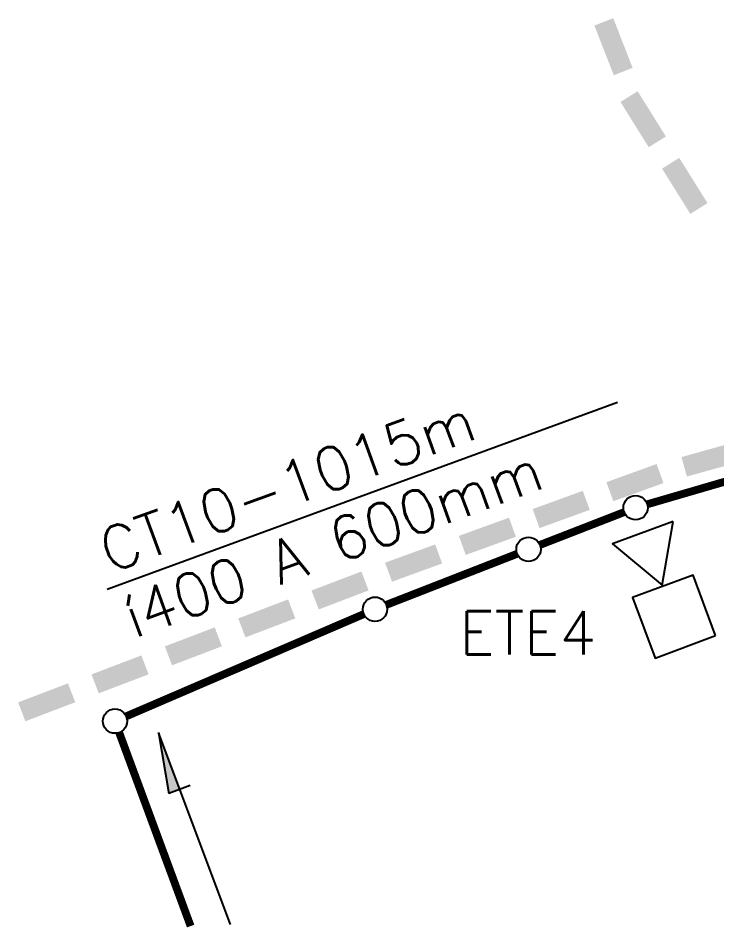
# Model space of a CAD drawing. Extents: x 587451 to 600081, y 7506605 to 7515945.
# Drawn here: x 591733 to 592624, y 7509488 to 7510643 of the extents above; entities that cross this region are included whole.
import ezdxf

# ---------------------------------------------------------------- set-up
doc = ezdxf.new("R2010")
doc.units = 0
doc.header["$LTSCALE"] = 280
doc.header["$MEASUREMENT"] = 0
for name, color, linetype in [('ESTACAO', 5, 'CONTINUOUS'), ('LIMITE-BACIA', 3, 'CONTINUOUS'), ('TEXTO', 5, 'CONTINUOUS')]:
    doc.layers.add(name, color=color, linetype=linetype)
doc.styles.get("Standard").update_dxf_attribs({"font": 'ROMANSBR.SHX'})

# ---------------------------------------------------------------- blocks, each defined once
blk = doc.blocks.new('2Q')
at = {"layer": 'LIMITE-BACIA'}
blk.add_solid([(-34, -12.9), (-34, 12.9), (34, -12.9), (34, 12.9)], dxfattribs=at)

msp = doc.modelspace()

# ---------------------------------------------------------------- linework, layer by layer
at = {"layer": 'ESTACAO'}
for p, q in [((592004, 7509488.5), (591912.2, 7509733)), ((591912.2, 7509733), (591925.5, 7509655.5)), ((591952.7, 7509665.6), (591925.5, 7509655.5))]:
    msp.add_line(p, q, dxfattribs=at)
at = {"layer": 'ESTACAO', "const_width": 10}
for points in [[(592535, 7510023.8), (592778.2, 7510094.7)], [(592398.2, 7509972), (592505.6, 7510013.8)], [(592202.6, 7509895.7), (592369.2, 7509960.7)], [(591871, 7509753.6), (592173.9, 7509883.9)], [(591953.2, 7509486.4), (591862.2, 7509732.9)]]:
    msp.add_lwpolyline(points, dxfattribs=at)
at = {"layer": 'ESTACAO'}
for points in [[(592567.9, 7510002), (592490.7, 7509973.3), (592554.1, 7509920.8)], [(592622, 7509856.5), (592593.3, 7509933.5), (592516.2, 7509904.9), (592544.9, 7509827.8)]]:
    msp.add_lwpolyline(points, close=True, dxfattribs=at)
for centre in [(592520.1, 7510019.4), (592383.7, 7509966.4), (592188.1, 7509890.1), (591856.8, 7509747.5)]:
    msp.add_circle(centre, 15.5, dxfattribs=at)
msp.add_solid([(591925.5, 7509655.5), (591939.1, 7509660.5), (591912.2, 7509733)], dxfattribs=at)
at = {"layer": 'TEXTO'}
msp.add_line((591847, 7509915.7), (592497.1, 7510154.1), dxfattribs=at)

# ---------------------------------------------------------------- block references
at = {"layer": 'ESTACAO'}
for p, rotation in [((592492, 7510606.8), 111.3530535914806), ((592529.8, 7510514.4), 121.9795965286016), ((592582.8, 7510429.5), 121.9795965286016), ((592614.8, 7510080.7), 15.56406718894209), ((592519.3, 7510051.4), 19.97524384732089), ((592425.3, 7510017.2), 19.97524384732089), ((592331.3, 7509983), 19.97524384732089), ((592237.3, 7509948.9), 19.97524384732089), ((592143.6, 7509914), 20.87270593832179), ((592050.2, 7509878.4), 20.87270593832179), ((591956.7, 7509842.8), 20.87270593832179), ((591863.3, 7509807.1), 20.87270593832179), ((591769.8, 7509771.5), 20.87270593832179)]:
    msp.add_blockref('2Q', p, dxfattribs=dict(at, rotation=rotation))

# ---------------------------------------------------------------- texts
at = {"layer": 'TEXTO'}
for s, p in [('CT10-1015m', (591850.2, 7509936)), ('%%237400 A 600mm', (591880.8, 7509852.5))]:
    msp.add_text(s, height=55, rotation=20.1444, dxfattribs=at).set_placement(p)
msp.add_text('ETE4', height=55, dxfattribs=at).set_placement((592295.7, 7509832.5))

doc.saveas('drawing.dxf')
